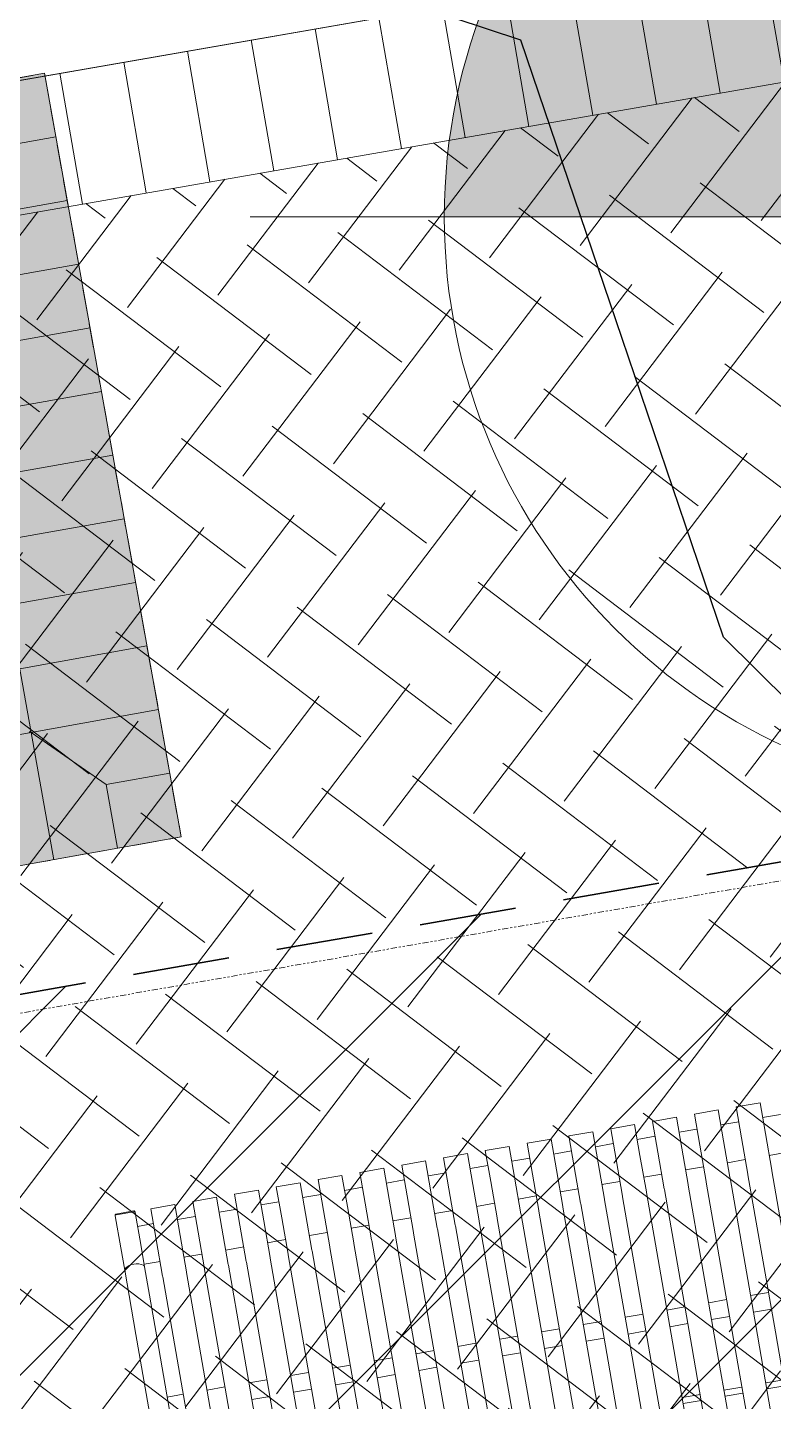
# Model space of a CAD drawing. Header units: inches. Extents: x 3268 to 7018, y 976 to 6708.
# Drawn here: x 4638.6 to 4684.7, y 5508.2 to 5593.3 of the extents above; entities that cross this region are included whole.
import ezdxf

# ---------------------------------------------------------------- set-up
doc = ezdxf.new("R2010")
doc.units = ezdxf.units.IN
doc.header["$MEASUREMENT"] = 0
for name, pattern in [('Double Dash 3_8_', [0.9999999999999999, 0.3749999999999999, -0.125, 0.125, -0.125, 0.125, -0.125]), ('IMPORT-DASHED _2_', [8.999999999999996, 5.999999999999998, -2.999999999999999]), ('IMPORT-DASHED4', [2.25, 1.5, -0.7499999999999998])]:
    doc.linetypes.add(name, pattern=pattern)
for name, color, linetype, lineweight in [('0-landscaping', 1, 'Continuous', 25), ('C-ESMT-STBK', 4, 'IMPORT-DASHED _2_', 35), ('C-PROP-LINE', 91, 'Double Dash 3_8_', 9), ('G-ANNO-DIMS', 111, 'Continuous', 9), ('L-MASK', 245, 'Continuous', 35), ('L-PVMT-BRCK-HATC', 252, 'Continuous', 15), ('L-PVMT-BRICK', 20, 'Continuous', 13), ('L-PVMT-CONC-HATC', 252, 'Continuous', 15), ('L-SITE-FURN-DETL', 41, 'Continuous', 9), ('L-SITE-TREE-GRAT', 250, 'Continuous', 13), ('site_dwg', 8, 'Continuous', 9)]:
    doc.layers.add(name, color=color, linetype=linetype, lineweight=lineweight)

# ---------------------------------------------------------------- blocks, each defined once
blk = doc.blocks.new('site_dwg_dec1-V208-Overall Retail Plan Opt 2')
at = {"layer": '0-landscaping', "color": 213, "flags": 128}
blk.add_lwpolyline([(-115.2391647526376, 9.378814171477641), (-116.2805885930352, 10.88512405573783), (-120.5231648285259, 16.43677114294735), (-121.021499889684, 24.1747195992466), (-115.9658553720871, 36.15941098107179), (-110.9101685853707, 48.14415048814043), (-113.0937468457084, 51.88722671996549), (-107.5397389064562, 56.13394474226879), (-101.9856886986959, 60.38071088975993), (-97.743112467069, 54.82906379929738), (-95.6841144938803, 53.02049293666641), (-89.7563095111124, 51.46381599998823), (-86.13667698831675, 55.58464763821029), (-82.51704446383489, 59.70547927386689), (-82.110503096937, 68.47359954603199)], dxfattribs=at)
blk = doc.blocks.new('site_dwg_seatwall-12649361-Overall Retail Plan Opt 2')
at = {"layer": 'L-SITE-FURN-DETL', "color": 133}
for p, q in [((16.77585999760776, 37.0625000023283), (16.77585999760776, 35.93750000093132)), ((16.81995170284062, 37.06250000372528), (16.81995170284062, 35.9375000023283)), ((5.124446324072777, 35.87500000325962), (5.124446324072777, 34.87500000279396)), ((13.4634609343484, 35.87500000186264), (13.4634609343484, 34.87500000279396)), ((15.83846093527973, 35.87500000325962), (15.83846093527973, 34.87500000279396)), ((5.124446326866745, 33.37500000279396), (5.124446326866745, 32.25000000279396)), ((13.46346093714237, 33.37500000139698), (13.46346093714237, 32.25000000139698)), ((15.83846093807369, 33.37500000279396), (15.83846093807369, 32.25000000279396)), ((4.074446325190364, 30.75000000139698), (4.074446325190364, 29.62500000279396)), ((5.124446326866745, 30.75000000279396), (5.124446326866745, 29.62500000279396)), ((13.46346093714237, 30.75000000279396), (13.46346093714237, 29.62500000279396)), ((15.83846093527973, 30.75000000139698), (15.83846093527973, 29.62500000279396)), ((4.074446325190364, 28.12500000279396), (4.074446325190364, 27.00000000139698)), ((5.124446326866745, 28.12500000139698), (5.124446326866745, 27.00000000139698)), ((13.46346093714237, 28.12500000279396), (13.46346093714237, 27.00000000279396)), ((15.83846093807369, 28.12500000279396), (15.83846093807369, 27.00000000139698)), ((4.074446325190364, 25.50000000279396), (4.074446325190364, 24.37500000139698)), ((5.124446324072777, 25.50000000139698), (5.124446324072777, 24.37500000279396)), ((13.4634609343484, 25.50000000279396), (13.4634609343484, 24.37500000139698)), ((15.83846093527973, 25.50000000279396), (15.83846093527973, 24.37500000139698)), ((4.074446325190364, 22.87500000279396), (4.074446325190364, 21.75000000279396)), ((5.124446324072777, 22.87500000279396), (5.124446324072777, 21.75000000279396)), ((13.46346093714237, 22.87500000279396), (13.46346093714237, 21.75000000279396)), ((15.83846093527973, 22.87500000279396), (15.83846093527973, 21.75000000279396)), ((4.074446322396397, 20.25000000279396), (4.074446322396397, 19.12500000279396)), ((5.124446326866745, 20.25000000279396), (5.124446326866745, 19.12500000139698)), ((13.4634609343484, 20.25000000279396), (13.4634609343484, 19.12500000279396)), ((15.83846093248576, 20.25000000279396), (15.83846093248576, 19.12500000279396)), ((4.074446327984332, 17.62500000279396), (4.074446327984332, 16.50000000279396)), ((5.124446324072777, 17.62500000279396), (5.124446324072777, 16.50000000279396)), ((13.4634609343484, 17.62500000139698), (13.4634609343484, 16.50000000279396)), ((15.83846093527973, 17.62500000279396), (15.83846093527973, 16.50000000279396)), ((4.074446325190364, 15.00000000279397), (4.074446325190364, 13.87500000279397)), ((5.124446326866745, 15.00000000279397), (5.124446326866745, 13.87500000279397)), ((13.4634609343484, 15.00000000279397), (13.4634609343484, 13.87500000279397)), ((15.83846093807369, 15.00000000279397), (15.83846093807369, 13.87500000279397)), ((4.074446325190364, 12.37500000139698), (4.074446325190364, 11.25000000139698)), ((5.124446324072777, 12.37500000139698), (5.124446324072777, 11.25000000279397)), ((13.46346093714237, 12.37500000279397), (13.46346093714237, 11.25000000279397)), ((15.83846093527973, 12.37500000139698), (15.83846093527973, 11.25000000139698)), ((4.074446327984332, 9.750000001396982), (4.074446327984332, 8.625000002793966)), ((5.124446326866745, 9.750000001396982), (5.124446326866745, 8.625000002793966)), ((13.46346093714237, 9.750000001396982), (13.46346093714237, 8.625000002793966)), ((15.83846093807369, 9.750000001396982), (15.83846093807369, 8.625000002793966)), ((4.074446325190364, 7.125000002793967), (4.074446325190364, 6.000000002793967)), ((5.124446324072777, 7.125000002793967), (5.124446324072777, 6.000000002793967)), ((13.4634609343484, 7.125000002793967), (13.4634609343484, 6.000000001396983)), ((15.83846093527973, 7.125000002793967), (15.83846093527973, 6.000000002793967)), ((-0.7460349379107355, 3.375000002793967), (-0.7460349379107355, 4.500000002793967)), ((-0.3710349407047033, 3.375000002793967), (-0.3710349407047033, 4.500000002793967)), ((4.074446325190364, 4.500000002793967), (4.074446325190364, 3.375000001396983)), ((5.124446324072777, 4.500000001396983), (5.124446324072777, 3.375000002793967)), ((13.46346093714237, 4.500000002793967), (13.46346093714237, 3.375000002793967)), ((15.83846093527973, 4.500000002793967), (15.83846093527973, 3.375000002793967)), ((-0.7460349379107355, 0.7500000027939676), (-0.7460349379107355, 1.875000001396984)), ((-0.3710349379107356, 0.7500000027939676), (-0.3710349379107356, 1.875000002793968)), ((4.074446322396397, 1.875000002793968), (4.074446322396397, 0.7500000013969838)), ((5.124446326866745, 1.875000001396984), (5.124446326866745, 0.7500000013969838)), ((13.4634609343484, 1.875000002793968), (13.4634609343484, 0.7500000013969838)), ((15.83846093248576, 1.875000002793968), (15.83846093248576, 0.7500000013969838)), ((-0.7460349407047032, -1.874999997206032), (-0.7460349407047032, -0.749999998603016)), ((-0.3710349407047033, -1.874999997206032), (-0.3710349407047033, -0.7499999972060322)), ((4.074446325190364, -0.7499999972060322), (4.074446325190364, -1.874999997206032)), ((5.124446324072777, -0.7499999972060322), (5.124446324072777, -1.874999997206032)), ((13.4634609343484, -0.7499999972060322), (13.4634609343484, -1.874999997206032)), ((15.83846093527973, -0.7499999972060322), (15.83846093527973, -1.874999997206032)), ((13.46346093714237, -3.374999997206032), (13.46346093714237, -4.499999997206031)), ((15.83846093807369, -3.374999997206032), (15.83846093807369, -4.499999997206031))]:
    blk.add_line(p, q, dxfattribs=at)
at = {"layer": 'L-SITE-FURN-DETL', "color": 133, "flags": 128}
for points in [[(16.74842807091772, 37.12500000279396), (16.71335999853909, 37.12500000279396), (14.70997481513768, 37.12500000279396), (13.30513571854681, 37.12500000279396), (9.263165311887859, 37.12500000279396), (-0.3056832393631339, 37.12500000279396), (-4.36625154968351, 37.12500000279396), (-6.01075614709407, 37.12500000279396), (-6.030566347762941, 37.12500000279396), (-6.805258967913686, 37.12500000279396), (-10.71236151829362, 37.12500000279396)], [(16.74842806812375, 35.87500000186264), (16.71335999574512, 35.87500000186264), (14.70997481513768, 35.87500000186264), (13.30513572134077, 35.87500000186264), (9.263165311887859, 35.87500000186264), (-0.3056832393631339, 35.87500000186264), (-4.36625154968351, 35.87500000186264), (-6.010756144300102, 35.87500000186264), (-6.030566347762941, 35.87500000186264), (-6.805258965119719, 35.87500000186264), (-10.71236151829362, 35.87500000186264)]]:
    blk.add_lwpolyline(points, dxfattribs=at)
for points in [[(12.50366958137601, 33.37500000279396), (12.54724745359272, 33.37500000279396), (14.83616689033806, 33.37500000279396), (16.77596093527972, 33.37500000279396), (16.77596093527972, 34.87500000279396), (14.83616689033806, 34.87500000279396), (12.54724745359272, 34.87500000279396), (12.50366958416998, 34.87500000279396), (2.63853739388287, 34.87500000279396), (-2.235896377824246, 34.87500000279396), (-5.640168118290602, 34.87500000279396), (-5.658659954555332, 34.87500000279396), (-6.811271360144018, 34.87500000279396), (-10.77455251011997, 34.87500000279396), (-10.77455251011997, 33.37500000279396), (-6.811271360144018, 33.37500000279396), (-5.658659960143267, 33.37500000279396), (-5.640168118290602, 33.37500000279396), (-2.235896377824246, 33.37500000279396), (2.638537391088903, 33.37500000279396)], [(12.50366958416998, 30.75000000279396), (12.54724745079875, 30.75000000279396), (14.83616689033806, 30.75000000279396), (16.77596093527972, 30.75000000279396), (16.77596093527972, 32.25000000279396), (14.83616689033806, 32.25000000279396), (12.54724745079875, 32.25000000279396), (12.50366958137601, 32.25000000279396), (2.638537391088903, 32.25000000279396), (-2.235896377824246, 32.25000000279396), (-5.640168118290602, 32.25000000279396), (-5.658659954555332, 32.25000000279396), (-6.811271360144018, 32.25000000279396), (-10.77455250732601, 32.25000000279396), (-10.77455250732601, 30.75000000279396), (-6.811271362937986, 30.75000000279396), (-5.658659954555332, 30.75000000279396), (-5.640168115496635, 30.75000000279396), (-2.235896377824246, 30.75000000279396), (2.638537391088903, 30.75000000279396)], [(12.50366958137601, 28.12500000279396), (2.638537391088903, 28.12500000279396), (-2.235896377824246, 28.12500000279396), (-5.640168118290602, 28.12500000279396), (-5.658659957349299, 28.12500000279396), (-6.811271360144018, 28.12500000279396), (-10.77455251011997, 28.12500000279396), (-10.77455251011997, 29.62500000279396), (-6.811271360144018, 29.62500000279396), (-5.658659957349299, 29.62500000279396), (-5.640168118290602, 29.62500000279396), (-2.235896377824246, 29.62500000279396), (2.638537391088903, 29.62500000279396), (12.50366958137601, 29.62500000279396), (12.54724745359272, 29.62500000279396), (14.83616688754409, 29.62500000279396), (16.77596093807369, 29.62500000279396), (16.77596093807369, 28.12500000279396), (14.83616688754409, 28.12500000279396), (12.54724745359272, 28.12500000279396)], [(-10.77455251011997, 25.50000000279396), (-10.77455251011997, 27.00000000279396), (-6.811271362937986, 27.00000000279396), (-5.658659957349299, 27.00000000279396), (-5.640168118290602, 27.00000000279396), (-2.235896380618214, 27.00000000279396), (2.638537388294935, 27.00000000279396), (12.50366958137601, 27.00000000279396), (12.54724745359272, 27.00000000279396), (14.83616689033806, 27.00000000279396), (16.77596093527972, 27.00000000279396), (16.77596093527972, 25.50000000279396), (14.83616688754409, 25.50000000279396), (12.54724745638668, 25.50000000279396), (12.50366958137601, 25.50000000279396), (2.638537388294935, 25.50000000279396), (-2.235896377824246, 25.50000000279396), (-5.640168118290602, 25.50000000279396), (-5.658659957349299, 25.50000000279396), (-6.811271360144018, 25.50000000279396)], [(12.50366958137601, 22.87500000139698), (12.54724745359272, 22.87500000139698), (14.83616688754409, 22.87500000139698), (16.77596093527972, 22.87500000139698), (16.77596093527972, 24.37500000279396), (14.83616688754409, 24.37500000279396), (12.54724745359272, 24.37500000279396), (12.50366958137601, 24.37500000279396), (2.638537391088903, 24.37500000279396), (-2.235896375030279, 24.37500000279396), (-5.640168118290602, 24.37500000279396), (-5.658659957349299, 24.37500000279396), (-6.811271362937986, 24.37500000279396), (-10.77455251011997, 24.37500000279396), (-10.77455251011997, 22.87500000279396), (-6.811271362937986, 22.87500000279396), (-5.658659957349299, 22.87500000279396), (-5.64016812108457, 22.87500000279396), (-2.235896377824246, 22.87500000279396), (2.638537391088903, 22.87500000279396)], [(12.50366958137601, 20.25000000279396), (2.638537391088903, 20.25000000279396), (-2.235896375030279, 20.25000000279396), (-5.640168118290602, 20.25000000279396), (-5.658659957349299, 20.25000000279396), (-6.811271360144018, 20.25000000279396), (-10.77455250732601, 20.25000000279396), (-10.77455250732601, 21.75000000279396), (-6.811271360144018, 21.75000000279396), (-5.658659957349299, 21.75000000279396), (-5.640168115496635, 21.75000000279396), (-2.235896375030279, 21.75000000279396), (2.638537391088903, 21.75000000279396), (12.50366958416998, 21.75000000279396), (12.54724745638668, 21.75000000279396), (14.83616689033806, 21.75000000279396), (16.77596093527972, 21.75000000279396), (16.77596093527972, 20.25000000279396), (14.83616688754409, 20.25000000279396), (12.54724745359272, 20.25000000279396)], [(12.50366958416998, 17.62500000279396), (2.638537391088903, 17.62500000279396), (-2.235896377824246, 17.62500000279396), (-5.640168115496635, 17.62500000279396), (-5.658659957349299, 17.62500000279396), (-6.811271360144018, 17.62500000279396), (-10.77455250732601, 17.62500000279396), (-10.77455250732601, 19.12500000139698), (-6.811271360144018, 19.12500000139698), (-5.658659960143267, 19.12500000139698), (-5.640168118290602, 19.12500000139698), (-2.235896377824246, 19.12500000139698), (2.638537391088903, 19.12500000139698), (12.50366958137601, 19.12500000139698), (12.54724745359272, 19.12500000139698), (14.83616688754409, 19.12500000139698), (16.77596093527972, 19.12500000139698), (16.77596093527972, 17.62500000279396), (14.83616689033806, 17.62500000279396), (12.54724745359272, 17.62500000279396)], [(12.50366958137601, 15.00000000139698), (12.54724745359272, 15.00000000139698), (14.83616689033806, 15.00000000139698), (16.77596093527972, 15.00000000139698), (16.77596093527972, 16.50000000279396), (14.83616689033806, 16.50000000279396), (12.54724745359272, 16.50000000279396), (12.50366958137601, 16.50000000279396), (2.63853739388287, 16.50000000279396), (-2.235896377824246, 16.50000000279396), (-5.640168118290602, 16.50000000279396), (-5.658659957349299, 16.50000000279396), (-6.811271360144018, 16.50000000279396), (-10.77455251011997, 16.50000000279396), (-10.77455251011997, 15.00000000279397), (-6.811271360144018, 15.00000000279397), (-5.658659960143267, 15.00000000279397), (-5.640168118290602, 15.00000000279397), (-2.235896377824246, 15.00000000279397), (2.638537391088903, 15.00000000279397)], [(12.50366958416998, 12.37500000279397), (12.54724745359272, 12.37500000279397), (14.83616689033806, 12.37500000279397), (16.77596093527972, 12.37500000279397), (16.77596093527972, 13.87500000139698), (14.83616689033806, 13.87500000139698), (12.54724745079875, 13.87500000139698), (12.50366958137601, 13.87500000139698), (2.638537391088903, 13.87500000139698), (-2.235896377824246, 13.87500000139698), (-5.640168115496635, 13.87500000139698), (-5.658659954555332, 13.87500000139698), (-6.811271360144018, 13.87500000139698), (-10.77455250732601, 13.87500000139698), (-10.77455250732601, 12.37500000279397), (-6.811271362937986, 12.37500000279397), (-5.658659954555332, 12.37500000279397), (-5.640168115496635, 12.37500000279397), (-2.235896375030279, 12.37500000279397), (2.638537391088903, 12.37500000279397)], [(12.50366958137601, 9.750000002793966), (2.638537391088903, 9.750000002793966), (-2.235896377824246, 9.750000002793966), (-5.640168118290602, 9.750000002793966), (-5.658659957349299, 9.750000002793966), (-6.811271360144018, 9.750000002793966), (-10.77455250732601, 9.750000002793966), (-10.77455250732601, 11.25000000139698), (-6.811271360144018, 11.25000000139698), (-5.658659957349299, 11.25000000139698), (-5.640168118290602, 11.25000000139698), (-2.235896377824246, 11.25000000139698), (2.638537391088903, 11.25000000139698), (12.50366958137601, 11.25000000139698), (12.54724745359272, 11.25000000139698), (14.83616688754409, 11.25000000139698), (16.77596093527972, 11.25000000139698), (16.77596093527972, 9.750000002793966), (14.83616688754409, 9.750000002793966), (12.54724745359272, 9.750000002793966)], [(12.50366958137601, 7.125000002793967), (2.638537391088903, 7.125000002793967), (-2.235896377824246, 7.125000002793967), (-5.640168118290602, 7.125000002793967), (-5.658659957349299, 7.125000002793967), (-6.811271360144018, 7.125000002793967), (-10.77455251011997, 7.125000002793967), (-10.77455251011997, 8.625000001396982), (-6.811271362937986, 8.625000001396982), (-5.658659957349299, 8.625000001396982), (-5.640168118290602, 8.625000001396982), (-2.235896377824246, 8.625000001396982), (2.638537388294935, 8.625000001396982), (12.50366958137601, 8.625000001396982), (12.54724745359272, 8.625000001396982), (14.83616689033806, 8.625000001396982), (16.77596093527972, 8.625000001396982), (16.77596093527972, 7.125000002793967), (14.83616688754409, 7.125000002793967), (12.54724745359272, 7.125000002793967)], [(12.50366957858205, 4.500000002793967), (12.54724745359272, 4.500000002793967), (14.83616689033806, 4.500000002793967), (16.77596093527972, 4.500000002793967), (16.77596093527972, 6.000000002793967), (14.83616688754409, 6.000000002793967), (12.54724745359272, 6.000000002793967), (12.50366958137601, 6.000000002793967), (2.638537391088903, 6.000000002793967), (-2.235896375030279, 6.000000002793967), (-5.640168118290602, 6.000000002793967), (-5.658659957349299, 6.000000002793967), (-6.811271362937986, 6.000000002793967), (-10.77455250453204, 6.000000002793967), (-10.77455250453204, 4.500000001396983), (-6.811271362937986, 4.500000001396983), (-5.658659957349299, 4.500000001396983), (-5.64016812108457, 4.500000001396983), (-2.235896377824246, 4.500000001396983), (2.638537391088903, 4.500000001396983)], [(12.50366958137601, 1.875000002793968), (2.638537391088903, 1.875000002793968), (-2.235896375030279, 1.875000002793968), (-5.640168118290602, 1.875000002793968), (-5.658659957349299, 1.875000002793968), (-6.811271360144018, 1.875000002793968), (-10.77455250732601, 1.875000002793968), (-10.77455250732601, 3.375000002793967), (-6.811271360144018, 3.375000002793967), (-5.658659957349299, 3.375000002793967), (-5.640168115496635, 3.375000002793967), (-2.235896375030279, 3.375000002793967), (2.638537391088903, 3.375000002793967), (12.50366958137601, 3.375000002793967), (12.54724745359272, 3.375000002793967), (14.83616689033806, 3.375000002793967), (16.77596093527972, 3.375000002793967), (16.77596093527972, 1.875000002793968), (14.83616688754409, 1.875000002793968), (12.54724745359272, 1.875000002793968)], [(12.50366958416998, -0.749999998603016), (12.54724745359272, -0.749999998603016), (14.83616689033806, -0.749999998603016), (16.77596093248576, -0.749999998603016), (16.77596093248576, 0.7500000027939676), (14.83616689033806, 0.7500000027939676), (12.54724745359272, 0.7500000027939676), (12.50366958137601, 0.7500000027939676), (2.638537391088903, 0.7500000027939676), (-2.235896377824246, 0.7500000027939676), (-5.640168118290602, 0.7500000027939676), (-5.658659957349299, 0.7500000027939676), (-6.811271360144018, 0.7500000027939676), (-10.77455250732601, 0.7500000027939676), (-10.77455250732601, -0.7499999972060322), (-6.811271360144018, -0.7499999972060322), (-5.658659957349299, -0.7499999972060322), (-5.640168115496635, -0.7499999972060322), (-2.235896377824246, -0.7499999972060322), (2.638537391088903, -0.7499999972060322)], [(12.50366958137601, -3.374999998603016), (2.638537391088903, -3.374999998603016), (-2.235896377824246, -3.374999998603016), (-5.640168118290602, -3.374999998603016), (-5.658659960143267, -3.374999998603016), (-6.811271360144018, -3.374999998603016), (-10.77455251011997, -3.374999998603016), (-10.77455251011997, -1.874999997206032), (-6.811271360144018, -1.874999997206032), (-5.658659960143267, -1.874999997206032), (-5.640168118290602, -1.874999997206032), (-2.235896377824246, -1.874999997206032), (2.63853739388287, -1.874999997206032), (12.50366958137601, -1.874999997206032), (12.54724745359272, -1.874999997206032), (14.83616689033806, -1.874999997206032), (16.77596093527972, -1.874999997206032), (16.77596093527972, -3.374999998603016), (14.83616689033806, -3.374999998603016), (12.54724745359272, -3.374999998603016)]]:
    blk.add_lwpolyline(points, close=True, dxfattribs=at)
at = {"layer": 'L-SITE-FURN-DETL', "color": 133}
for centre, radius, start, end in [((13.30513571854681, 37.00000000186264), 0.1250000000000001, 34.84990458106956, 90), ((12.5870653912425, 36.5000000023283), 0.9999999999999998, 325.1500954244038, 34.84990458107003), ((16.71335999853909, 37.0625000023283), 0.0625, 0, 90), ((13.30513572134077, 36.00000000139698), 0.125, 269.9999999999996, 325.1500954244038), ((16.71335999853909, 35.93750000093132), 0.0625, 269.9999999999996, 0)]:
    blk.add_arc(centre, radius, start, end, dxfattribs=at)
for points, knots in [([(16.81995170284062, 37.06250000372528), (16.81995170284062, 37.06988277984782), (16.81805065646767, 37.07853574678301), (16.81179455481469, 37.0925022647716), (16.80614197254181, 37.10014391737058), (16.79398493561893, 37.11134212324395), (16.78514141589403, 37.11667921207845), (16.76850452553481, 37.12304365402087), (16.75763310771435, 37.12500000279396), (16.74842807091772, 37.12500000279396)], [0.1986569407546984, 0.1986569407546984, 0.1986569407546984, 0.1986569407546984, 0.2208052740807499, 0.2208052740807499, 0.2445679698393686, 0.2445679698393686, 0.2703909635995069, 0.2703909635995069, 0.2980060711856045, 0.2980060711856045, 0.2980060711856045, 0.2980060711856045]), ([(16.74842806812375, 35.87500000186264), (16.75763310771435, 35.87500000325962), (16.76850452553481, 35.87695635063573), (16.78514141589403, 35.88332079118117), (16.79398493561893, 35.88865788280963), (16.80614197254181, 35.899856088683), (16.81179455202073, 35.907497739885), (16.81805065646767, 35.92146425787359), (16.81995170284062, 35.93011722480878), (16.81995170284062, 35.9375000023283)], [0.496621691833196, 0.496621691833196, 0.496621691833196, 0.496621691833196, 0.52423679941929, 0.52423679941929, 0.5500597931794311, 0.5500597931794311, 0.573822488938045, 0.573822488938045, 0.5959708222641005, 0.5959708222641005, 0.5959708222641005, 0.5959708222641005])]:
    blk.add_open_spline(points, degree=3, knots=knots, dxfattribs=at)
blk = doc.blocks.new('site_dwg_tree_grate_pvr-V278-Overall Retail Plan Opt 2')
at = {"layer": 'L-MASK', "lineweight": 15}
blk.add_hatch(color=10, dxfattribs=at).paths.add_polyline_path([(36.00000000000272, 3.41060513164848e-12), (36.00000000000272, 48.00000000000272), (-35.99999999999726, 48.00000000000272), (-35.99999999999726, 2.728484105318784e-12)])
at = {"layer": 'L-PVMT-BRCK-HATC'}
h = blk.add_hatch(dxfattribs=at)
h.set_pattern_fill('FP_230', color=53, style=0, pattern_type=2)
h.set_pattern_definition([(135, (-28, 40), (-5.654025822367634, 4.440892098500626e-16), [11.995, -3.998]), (225, (-30.827, 42.827), (-5.654025822367634, -4.440892098500626e-16), [11.995, -3.998])])
h.paths.add_polyline_path([(28.00000000186537, 8.00000000093405), (28.00000000186537, 39.9999999990714), (-28.00000000185991, 39.9999999990714), (-27.99999999627266, 8.00000000093405)])
h.paths.add_polyline_path([(6.000000000002728, 18.00000000000272), (-6.000000005585206, 18.00000000000272), (-5.999999999997271, 30.00000000000272), (6.000000000002728, 30.00000000000272)])
at = {"layer": 'L-PVMT-BRCK-HATC', "color": 53}
for p, q in [((-28.00000001303851, 36.00000000139698), (-36.00000001117586, 36.00000000139698)), ((-28.00000001303851, 31.99999999953434), (-36.00000001117586, 31.99999999953434)), ((-28.00000001303851, 28.00000000046566), (-36.00000001117586, 28.00000000046566)), ((-28.00000001303851, 24), (-36.00000001117586, 24)), ((-28.00000001303851, 20.00000000093132), (-36.00000001117586, 20.00000000093132)), ((-28.00000001303851, 16.00000000046566), (-36.00000001117586, 16.00000000046566)), ((-28.00000001303851, 12), (-36.0000000167638, 12))]:
    blk.add_line(p, q, dxfattribs=at)
at = {"layer": 'L-PVMT-BRCK-HATC', "color": 53, "flags": 128}
for points in [[(-36.00000001117586, 44.00000000093132), (-32.00000001490115, 44.00000000093132), (-32.00000001490115, 47.99999999999999)], [(-32.00000001490115, 43.99999999953433), (-28.00000001303851, 40.00000000046565), (-36.00000001117586, 40.00000000046565)], [(35.99999999999999, 7.999999999534338), (28.00000000186264, 7.999999999534338), (28.00000000186264, 39.99999999906867), (-28.00000000186264, 39.99999999906867), (-28.00000000186264, 8.00000000093132), (28.00000000186264, 8.00000000093132), (28.00000000186264, 0)], [(-32.00000000372528, 3.999999987892806), (-28.00000001303851, 8.00000000093132), (-36.00000001117586, 8.00000000093132)], [(-36.00000000558793, 3.999999987892806), (-32.00000000372528, 3.999999987892806), (-32.00000000372528, 0)]]:
    blk.add_lwpolyline(points, dxfattribs=at)
blk.add_lwpolyline([(-28.00000001303851, 47.99999999999999), (-28.00000001303851, 39.99999999906867)], close=True, dxfattribs=at)
at = {"layer": 'L-SITE-TREE-GRAT', "color": 253, "linetype": 'IMPORT-DASHED4', "flags": 128}
blk.add_lwpolyline([(35.99999999999999, 0), (35.99999999999999, 47.99999999999999), (-35.99999999999999, 47.99999999999999), (-35.99999999999999, 0)], close=True, dxfattribs=at)
at = {"layer": 'L-SITE-TREE-GRAT', "color": 253, "flags": 128}
blk.add_lwpolyline([(-35.99999999999999, 47.99999999999999), (35.99999999999999, 47.99999999999999), (35.99999999999999, 0), (-35.99999999999999, 0)], close=True, dxfattribs=at)
blk = doc.blocks.new('site_dwg-12440225-Overall Retail Plan Opt 2')
at = {"layer": 'C-ESMT-STBK'}
h = blk.add_hatch(dxfattribs=at)
h.set_pattern_fill('FP_236', color=43, style=0, pattern_type=2)
h.set_pattern_definition([(41.19300000000002, (24349227.445, 9821790.73), (-9.878962955707756, 11.2874306606842), [])])
h.paths.add_polyline_path([(24340754.41764874, 9814238.256800799), (24341007.28369483, 9818038.207201697), (24340597.61508091, 9818336.289935663), (24339080.54507963, 9818175.041572), (24339041.04656363, 9818170.586227996), (24338991.68861391, 9818164.27902802), (24338951.70183868, 9818158.637384389), (24338912.96937073, 9818152.689061128), (24338874.36010189, 9818146.280125272), (24338835.87236292, 9818139.411975248), (24338797.50579851, 9818132.085986648), (24338766.50818425, 9818125.853604812), (24338766.89231019, 9818124.002092425), (24338807.18576453, 9818132.259389622), (24338846.06993594, 9818139.731584428), (24338885.04424, 9818146.727429258), (24338924.10287013, 9818153.245822722), (24338956.51865115, 9818158.316607647), (24338953.32382087, 9818110.342748318), (24338969.07279708, 9818112.710400388), (24339007.86497075, 9818118.055290567), (24339046.71994471, 9818122.92269113), (24339092.45343486, 9818128.037917001), (24340292.99008468, 9818255.650188034), (24340584.31472673, 9818286.605874758), (24340934.68922023, 9818031.666679043), (24340687.3560084, 9814314.861073798), (24339595.34670922, 9814726.863514047), (24339587.50957331, 9814715.68687136), (24338715.45843181, 9815327.180653278), (24338691.60180446, 9815293.158049863), (24339013.48739237, 9815068.288049085), (24339549.36884944, 9814692.907733086), (24340725.61240819, 9814249.124683892)])
h.paths.add_polyline_path([(24338722.46981283, 9815337.179779818), (24338763.80719084, 9815396.132170605), (24338658.92817304, 9815468.79891386), (24338617.74228099, 9815409.741564125), (24338722.19139668, 9815337.372683933)])
at = {"layer": 'L-PVMT-BRCK-HATC'}
h = blk.add_hatch(dxfattribs=at)
h.set_pattern_fill('FP_253', color=53, style=0, pattern_type=2)
h.set_pattern_definition([(96.066, (24339385.314, 9818254.832), (-3.982575313844651, -0.4232243725911518), [])])
h.paths.add_polyline_path([(24339401.92657724, 9818257.010245075), (24339672.03110692, 9818285.719377626), (24339679.32405116, 9818294.747108461), (24339392.89017029, 9818264.345277317)])
h = blk.add_hatch(dxfattribs=at)
h.set_pattern_fill('FP_251', color=53, style=0, pattern_type=2)
h.set_pattern_definition([(139, (-2.647, 24.487), (-5.640252899634691, -0.3944049038265942), [11.995, -3.998]), (229, (-5.665, 27.11), (-5.640252899634691, -0.3944049038265951), [11.995, -3.998])])
h.paths.add_polyline_path([(24339428.55892693, 9818171.875964226), (24339521.08645286, 9818181.708329763), (24339520.26751592, 9818189.414940042), (24339528.2200776, 9818190.285268689), (24339528.15127803, 9818191.761147194), (24339591.78545492, 9818198.523183478), (24339591.94395975, 9818197.031581586), (24339599.89917521, 9818197.876936367), (24339600.6863635, 9818190.469097085), (24339604.16744864, 9818190.873392574), (24339604.20517343, 9818190.548572749), (24339681.4408609, 9818198.751375798), (24339672.031099, 9818285.719450913), (24339401.92657737, 9818257.01024374), (24339410.06590983, 9818179.212897439), (24339419.62972487, 9818180.229188802), (24339419.7882297, 9818178.737586906), (24339427.62306153, 9818179.570149211), (24339428.46132477, 9818172.67839704)])
at = {"layer": 'C-ESMT-STBK', "color": 43, "flags": 128}
blk.add_lwpolyline([(24339081.42672932, 9818175.138684813), (24339340.93540259, 9818202.759296682), (24340597.60633438, 9818336.292279817)], dxfattribs=at)
at = {"layer": 'L-PVMT-BRCK-HATC', "color": 53, "flags": 128}
for points in [[(24339674.90227906, 9818259.852133486), (24339672.03109899, 9818285.719450913), (24339679.32405116, 9818294.747108461), (24339392.89017029, 9818264.345277317), (24339401.92657724, 9818257.010245075), (24339672.03110692, 9818285.719377626), (24339679.32297591, 9818294.74577745), (24339685.21215977, 9818239.33863298)], [(24339677.14218621, 9818238.481123177), (24339672.031099, 9818285.719450913), (24339401.92657737, 9818257.01024374), (24339406.86977719, 9818209.762164123)]]:
    blk.add_lwpolyline(points, dxfattribs=at)
at = {"layer": 'L-PVMT-BRICK', "color": 253, "flags": 128}
blk.add_lwpolyline([(24339685.21215977, 9818239.33863298), (24339679.32297591, 9818294.74577745), (24339392.89683572, 9818264.301757673), (24339398.80830136, 9818208.905557282)], dxfattribs=at)
at = {"layer": 'L-PVMT-CONC-HATC', "color": 53, "flags": 128}
blk.add_lwpolyline([(24340508.63663049, 9818382.89290426), (24340272.11240364, 9818357.752921466), (24339354.47899012, 9818260.218353653)], dxfattribs=at)
at = {"xscale": 1.5, "yscale": 1.5, "zscale": 1.5, "rotation": 37.81158375857705}
blk.add_blockref('site_dwg_dec1-V208-Overall Retail Plan Opt 2', (24339812.90357557, 9818332.339025686), dxfattribs=at)
for name, p, rotation in [('site_dwg_tree_grate_pvr-V278-Overall Retail Plan Opt 2', (24339571.88376877, 9818283.326144647), 186.342066164316), ('site_dwg_seatwall-12649361-Overall Retail Plan Opt 2', (24339646.01887503, 9818203.767906101), 96.06615124452911)]:
    blk.add_blockref(name, p, dxfattribs=dict(rotation=rotation))
blk = doc.blocks.new('Family - ___-10568875-Overall Retail Plan Opt 2')
at = {"layer": 'C-PROP-LINE'}
blk.add_line((5623.959038603503, 5703.858906817217), (4121.824359715941, 5442.397425769841), dxfattribs=at)
blk = doc.blocks.new('Spot Elevations - Spot Elevation - Target Filled-49714-Overall Retail Plan Opt 2')
at = {"layer": 'G-ANNO-DIMS'}
h = blk.add_hatch(color=256, dxfattribs=at)
edge = h.paths.add_edge_path()
edge.add_line((1.249000902703301e-16, 0), (-0.09374999999999985, 0))
edge.add_arc((5.724587470723462e-16, -3.434752482434078e-16), 0.09375000000000037, 90.00000000000063, 180.0000000000002, ccw=False)
edge.add_line((1.249000902703301e-16, 0.09375000000000007), (1.249000902703301e-16, 0))
at = {"layer": 'G-ANNO-DIMS', "lineweight": 20}
for p, q in [((0.1250000000000001, 7.067913962433002e-16), (-0.1249999999999998, 7.067913962433002e-16)), ((-0.09374999999999985, 0), (1.249000902703301e-16, 0))]:
    blk.add_line(p, q, dxfattribs=at)
blk.add_circle((1.249000902703301e-16, 0), 0.09375000000000007, dxfattribs=at)
blk.add_arc((5.724587470723462e-16, -3.434752482434078e-16), 0.09375000000000037, 90.00000000000026, 179.9999999999999, dxfattribs=at)

msp = doc.modelspace()

# ---------------------------------------------------------------- block references
at = {"layer": 'C-PROP-LINE'}
msp.add_blockref('Family - ___-10568875-Overall Retail Plan Opt 2', (0, 0), dxfattribs=at)
at = {"layer": 'G-ANNO-DIMS', "lineweight": 20, "xscale": 383.9999999999998, "yscale": 383.9999999999998, "zscale": 383.9999999999998}
msp.add_blockref('Spot Elevations - Spot Elevation - Target Filled-49714-Overall Retail Plan Opt 2', (4700.372986161189, 5581.530165504501), dxfattribs=at)
at = {"layer": 'site_dwg', "color": 53, "lineweight": 15, "rotation": 3.810000000000009}
msp.add_blockref('site_dwg-12440225-Overall Retail Plan Opt 2', (-23628768.691637, -11408316.78144797), dxfattribs=at)

doc.saveas('drawing.dxf')
